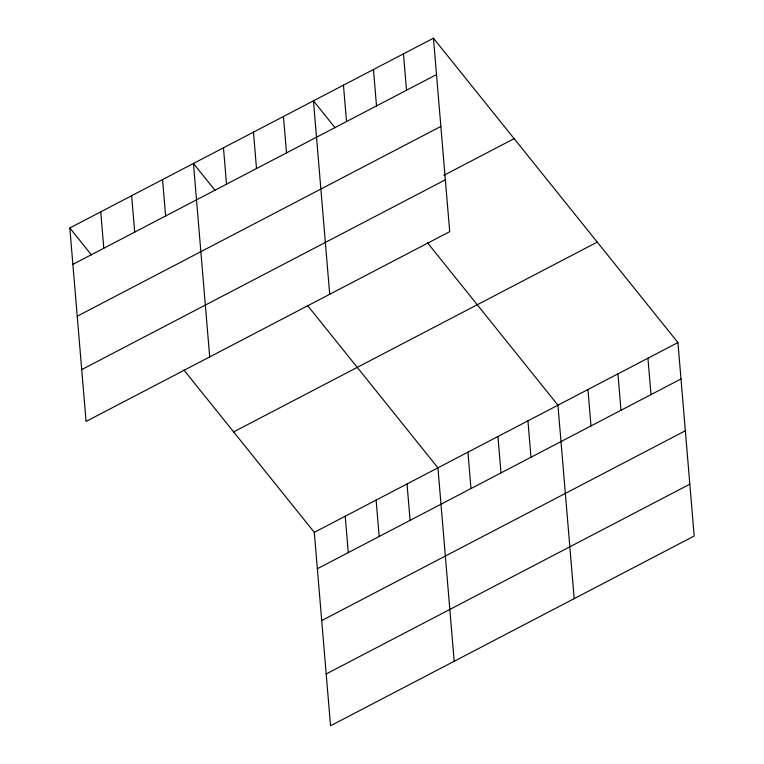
<?xml version="1.0" encoding="UTF-8"?>
<svg xmlns="http://www.w3.org/2000/svg" width="764" height="764" viewBox="0 0 764 764"><rect width="100%" height="100%" fill="white"/><g stroke="black" fill="none" stroke-linecap="round" stroke-linejoin="round"><path stroke-width="1.15" d="M433.455 38.2L449.7 231.645L86.065 421.442L69.82 227.987L433.455 38.2L677.935 342.558L694.18 536.013L330.545 725.8L314.3 532.355L183.895 370.005M72.876 264.382L436.511 74.595M77.231 316.21L440.866 126.423M443.788 175.357L514.134 138.637M81.71 369.614L445.345 179.817M233.622 431.908L597.257 242.121M314.3 532.355L677.935 342.558M317.356 568.75L680.991 378.954M321.711 620.578L685.346 430.781M326.19 673.972L689.825 484.185M335.119 127.798L313.46 100.829L329.704 294.283M427.534 242.847L557.94 405.187L574.184 598.642M215.123 190.427L193.454 163.458L209.699 356.912M307.529 305.476L437.934 467.826L454.179 661.271M69.82 227.987L91.489 254.956M647.939 358.221L650.995 394.616M617.933 373.873L620.989 410.268M587.936 389.535L590.992 425.93M527.934 420.849L530.99 457.244M497.937 436.502L500.993 472.897M467.931 452.164L470.987 488.559M403.459 53.862L406.515 90.257M373.453 69.514L376.509 105.909M407.031 483.956L410.087 520.351M343.456 85.176L346.512 121.571M376.117 500.086L379.173 536.481M345.204 516.216L348.269 552.611M283.454 116.491L286.51 152.886M253.457 132.143L256.513 168.538M223.46 147.805L226.516 184.2M162.551 179.597L165.607 215.992M131.637 195.727L134.693 232.122M100.733 211.857L103.789 248.252"/></g></svg>
